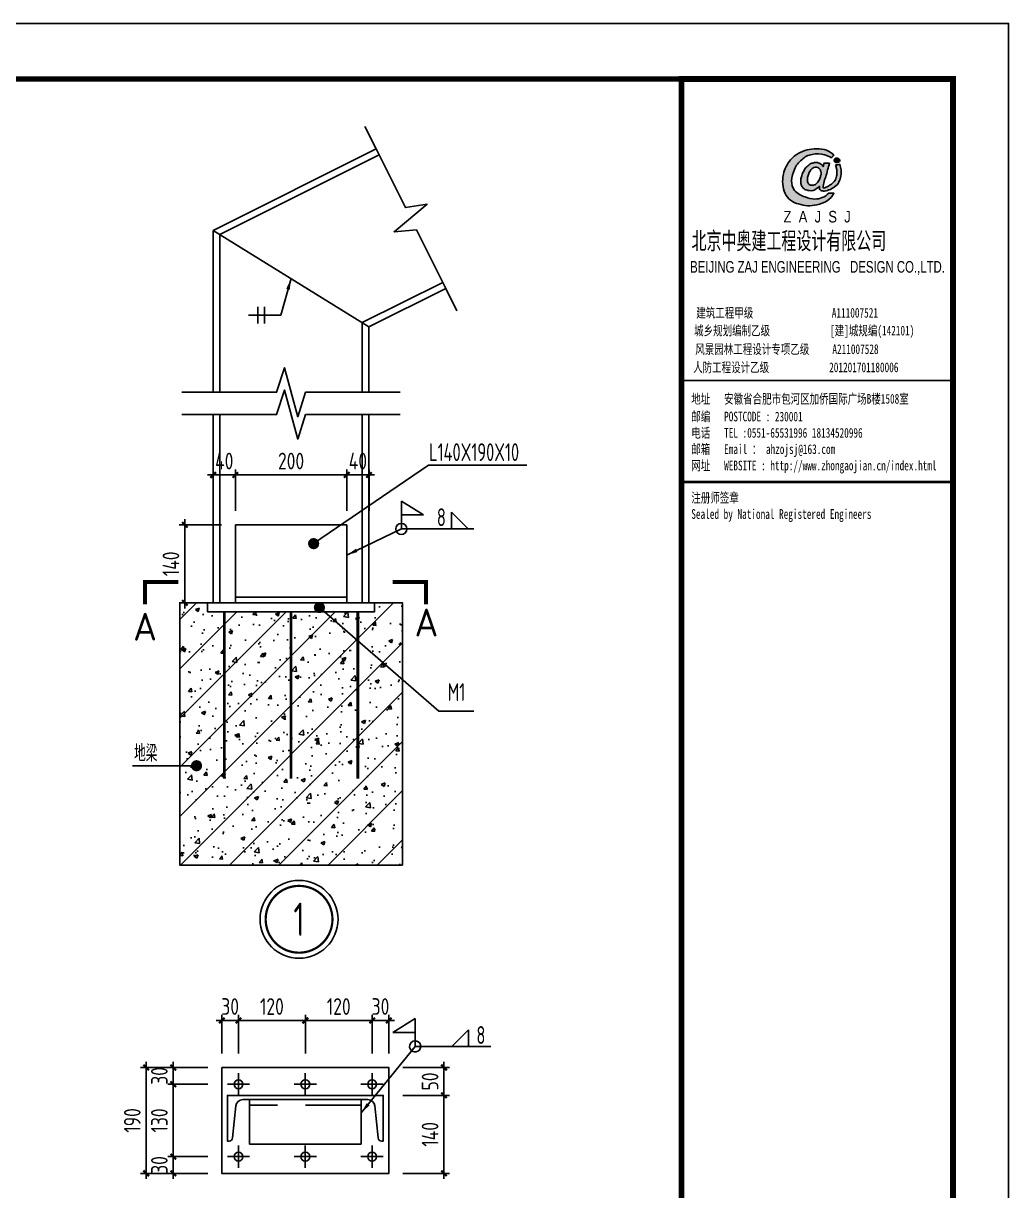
# Model space of a CAD drawing. Extents: x 180850 to 1399066, y 48356 to 327880.
# Drawn here: x 573530 to 582378, y 124006 to 134487 of the extents above; entities that cross this region are included whole.
import ezdxf
from ezdxf.enums import TextEntityAlignment as Align

# ---------------------------------------------------------------- set-up
doc = ezdxf.new("R2010")
doc.units = 0
doc.header["$LTSCALE"] = 1000
doc.linetypes.add('DASHED', pattern=[0.75, 0.5, -0.25])
for name, color, linetype in [('AXIS', 3, 'Continuous'), ('BOLT', 251, 'Continuous'), ('GL', 150, 'Continuous'), ('NUM', 7, 'Continuous'), ('Prof', 2, 'Continuous'), ('PUB_DIM', 3, 'Continuous'), ('PUB_TEXT', 7, 'Continuous'), ('PUB_TITLE', 4, 'Continuous'), ('PZ', 202, 'Continuous'), ('STPM_RBEAM_NUM', 7, 'Continuous'), ('TEXT', 7, 'Continuous'), ('THIN', 7, 'Continuous'), ('WELD', 7, 'Continuous'), ('WL', 10, 'Continuous'), ('图签', 3, 'Continuous'), ('型钢', 6, 'Continuous'), ('引出线', 3, 'Continuous')]:
    doc.layers.add(name, color=color, linetype=linetype)
doc.styles.add('-黑体', font='tssdeng.shx', dxfattribs={"bigfont": 'tssdchn.shx'})
doc.styles.add('_gyy_title_Arial', font='arial.ttf', dxfattribs={"width": 0.7})
doc.styles.add('_gyy_title_ST', font='', dxfattribs={"width": 0.8})
doc.styles.add('HZ', font='txt.shx', dxfattribs={"width": 0.8, "bigfont": '000hztxt.shx'})
doc.styles.get("Standard").update_dxf_attribs({"font": 'gbenor.shx', "bigfont": 'gbcbig.shx'})
doc.styles.add('TSSD_Dimension', font='Tssdeng.shx', dxfattribs={"width": 0.8, "bigfont": 'hztxt.shx'})
doc.styles.add('TSSD_Label', font='tssdeng.shx', dxfattribs={"width": 0.7, "bigfont": 'hztxt.shx'})
doc.styles.add('TSSD_Num', font='Tssdeng.shx', dxfattribs={"width": 0.7, "bigfont": 'hztxt.shx'})
doc.styles.add('TSSD_Rein', font='Tssdeng.shx', dxfattribs={"width": 0.7, "bigfont": 'hztxt.shx'})
doc.styles.get('_gyy_title_ST').set_extended_font_data('SimSun')
doc.dimstyles.new('TSSD_10_50', dxfattribs={"dimtxt": 150, "dimasz": 50, "dimexe": 50, "dimexo": 125, "dimgap": 50, "dimtad": 1, "dimdec": 0, "dimlfac": 0.2, "dimzin": 0, "dimdsep": 46, "dimtxsty": 'TSSD_Dimension', "dimblk": 'ARCHTICK', "dimcen": 0, "dimdle": 50, "dimclrt": 7, "dimadec": 0, "dimazin": 0, "dimtfac": 1, "dimtdec": 0, "dimtix": 1, "dimtmove": 2, "dimatfit": 3, "dimfxl": 1, "dimtolj": 1, "dimtzin": 0, "dimarcsym": 0})
doc.dimstyles.new('TSSD_LEADER_STYLE_100.0', dxfattribs={"dimtxt": 300, "dimasz": 100, "dimexe": 100, "dimexo": 250, "dimgap": 0.09, "dimtad": 0, "dimtih": 1, "dimtoh": 1, "dimdec": 4, "dimzin": 0, "dimdsep": 46, "dimtxsty": 'Standard', "dimcen": 0.09, "dimdle": 100, "dimclrt": 7, "dimadec": 0, "dimazin": 0, "dimtfac": 1, "dimtdec": 4, "dimtofl": 0, "dimtmove": 0, "dimatfit": 3, "dimfxl": 1, "dimtolj": 1, "dimtzin": 0, "dimarcsym": 0})

# ---------------------------------------------------------------- blocks, each defined once
blk = doc.blocks.new('dd')
at = {"layer": '图签'}
h = blk.add_hatch(color=5, dxfattribs=at)
h.set_gradient(color1=(0, 0, 255), color2=(36, 36, 255), one_color=1, tint=0.57)
h.paths.add_polyline_path([(452, 1270, -0.093206), (531, 1562, -0.136321), (716, 1807, -0.161039), (988, 1948, -0.108591), (1307, 1935, -0.049497), (1479, 1861, 0.062627), (1539, 1932, 0.094388), (1351, 2056, 0.136326), (854, 2062, 0.161722), (430, 1810, 0.133661), (243, 1435, 0.158414), (286, 937, 0.22517), (632, 669, 0.138663), (1107, 646, 0.074676), (1375, 753, 0.125344), (1543, 944, 0.006312), (1413, 948, -0.090385), (1244, 833, -0.096745), (1053, 797, -0.073845), (803, 850, -0.140868), (530, 1020, -0.160753)])
h = blk.add_hatch(color=1, dxfattribs=at)
h.set_gradient(color1=(255, 0, 0), color2=(255, 0, 0), tint=0.57)
h.paths.add_polyline_path([(1557, 1818, 0.386553), (1564, 1757, 0.170676), (1604, 1736, 0.082224), (1657, 1743, 0.087509), (1686, 1766, 0.264235), (1694, 1804, 0.244333), (1636, 1850, 0.30271)])
h = blk.add_hatch(color=5, dxfattribs=at)
h.set_gradient(color1=(0, 0, 255), color2=(36, 36, 255), one_color=1, tint=0.57)
h.paths.add_polyline_path([(1306, 1289, 0.011169), (1334, 1370, 0.005807), (1431, 1724, 0.01105), (1292, 1724, 0.016796), (1267, 1634, 0.125943), (1203, 1704, 0.083806), (1120, 1739, 0.082879), (1047, 1739, -0.008503), (952, 1710, 0.060057), (844, 1628, 0.086078), (774, 1532, 0.099424), (705, 1347, 0.12153), (690, 1225, 0.102644), (719, 1122, 0.056648), (797, 1042, 0.092914), (913, 1013, 0.194578), (1098, 1064, -0.002562), (1175, 1122, 0.064354), (1167, 1068, 0.172385), (1207, 1017, 0.105458), (1300, 1002, 0.086567), (1454, 1046, 0.047674), (1592, 1136, 0.166359), (1692, 1274, 0.096748), (1728, 1431, 0.03151), (1728, 1548, 0.041815), (1700, 1691, 0.007654), (1588, 1673, -0.009919), (1610, 1585, -0.068269), (1624, 1482, -0.105336), (1605, 1352, -0.14652), (1528, 1223, -0.070486), (1434, 1151, -0.077937), (1341, 1103, -0.127098), (1272, 1084, -0.114215), (1267, 1129, -0.007609)])
h.paths.add_polyline_path([(865, 1245, -0.099994), (863, 1328, -0.050974), (888, 1427, -0.120527), (938, 1529, -0.043888), (1002, 1595, -0.08446), (1063, 1619, -0.147309), (1127, 1607, -0.037474), (1177, 1572, -0.06931), (1209, 1507, -0.067662), (1213, 1431, -0.02676), (1211, 1413, 0.017209), (1183, 1329, -0.048815), (1120, 1223, -0.139096), (1046, 1163, -0.097991), (944, 1153, -0.085394), (909, 1169, -0.149141)], flags=16)
blk.add_lwpolyline([(1539, 1932, 0.094388), (1351, 2056, 0.136326), (854, 2062, 0.161722), (430, 1810, 0.133661), (243, 1435, 0.158414), (286, 937, 0.22517), (632, 669, 0.138663), (1107, 646, 0.074676), (1375, 753, 0.125344), (1543, 944, 0.006312), (1413, 948, -0.090385), (1244, 833, -0.096745), (1053, 797, -0.073845), (803, 850, -0.140868), (530, 1020, -0.160753), (452, 1270, -0.093206), (531, 1562, -0.136321), (716, 1807, -0.161039), (988, 1948, -0.108591), (1307, 1935, -0.049497), (1479, 1861, 0.062627)], format="xyb", close=True, dxfattribs=at)
for points in [[(1694, 1804, 0.243958), (1636, 1850, 0.303117), (1557, 1818, 0.386553), (1564, 1757, 0.170676), (1604, 1736, 0.082224), (1657, 1743, 0.087509), (1686, 1766, 0.264235), (1694, 1804, -7.823139)], [(1431, 1724, 0.011041), (1292, 1724, 0.016796), (1267, 1634, 0.125943), (1203, 1704, 0.083806), (1120, 1739, 0.082879), (1047, 1739, -0.008503), (952, 1710, 0.060057), (844, 1628, 0.086078), (774, 1532, 0.099424), (705, 1347, 0.12153), (690, 1225, 0.102644), (719, 1122, 0.056648), (797, 1042, 0.092914), (913, 1013, 0.194578), (1098, 1064, -0.002562), (1175, 1122, 0.064354), (1167, 1068, 0.172385), (1207, 1017, 0.105458), (1300, 1002, 0.086567), (1454, 1046, 0.047674), (1592, 1136, 0.166359), (1692, 1274, 0.096748), (1728, 1431, 0.03151), (1728, 1548, 0.041815), (1700, 1691, 0.007654), (1588, 1673, -0.009919), (1610, 1585, -0.068269), (1624, 1482, -0.105336), (1605, 1352, -0.14652), (1528, 1223, -0.070486), (1434, 1151, -0.077937), (1341, 1103, -0.127098), (1272, 1084, -0.114215), (1267, 1129, -0.007609), (1306, 1289, 0.011169), (1334, 1370, 0.005782), (1430, 1722, 0.069025)], [(1213, 1431, 0.067662), (1209, 1507, 0.06931), (1177, 1572, 0.037474), (1127, 1607, 0.147309), (1063, 1619, 0.08446), (1002, 1595, 0.043888), (938, 1529, 0.120527), (888, 1427, 0.050974), (863, 1328, 0.099994), (865, 1245, 0.149141), (909, 1169, 0.085394), (944, 1153, 0.097991), (1046, 1163, 0.139096), (1120, 1223, 0.048815), (1183, 1329, -0.017209), (1211, 1413, 0.02676), (1213, 1431, 0.441273)]]:
    blk.add_lwpolyline(points, format="xyb", dxfattribs=at)
at = {"insert": (246, 492), "char_height": 300, "width": 8000, "attachment_point": 1, "style": 'HZ'}
blk.add_mtext('{\\fArial|b0|i0|c0|p32;Z  A  J  S  J}', dxfattribs=at)
blk = doc.blocks.new('_WELD001')
at = {"linetype": 'ByBlock'}
h = blk.add_hatch(color=0, dxfattribs=at)
h.paths.add_polyline_path([(0.8, 0.5), (0, 1), (0, 0.5)], flags=16)
edge = h.paths.add_edge_path()
edge.add_line((0.8, 0.5), (0, 1))
edge.add_line((0, 0.5), (0.8, 0.5))
edge.add_line((0, 0), (0, 1))
at = {"color": 0, "linetype": 'ByBlock'}
for p, q in [((0, 0), (0, 1)), ((0.8, 0.5), (0, 1)), ((0, 0.5), (0.8, 0.5))]:
    blk.add_line(p, q, dxfattribs=at)
blk = doc.blocks.new('_WELD004')
at = {"color": 0, "linetype": 'ByBlock'}
for p, q in [((0, 1), (1, 0)), ((0, 0), (0, 1))]:
    blk.add_line(p, q, dxfattribs=at)
blk = doc.blocks.new('_ArchTick')
at = {"color": 0, "linetype": 'ByBlock', "const_width": 0.4}
blk.add_lwpolyline([(-0.5, -0.5), (0.5, 0.5)], dxfattribs=at)
blk = doc.blocks.new('*D1225')
at = {"layer": 'AXIS', "color": 0, "lineweight": -2, "transparency": 16777216}
for p, q in [((574876, 124311), (574876, 124361)), ((575187, 124311), (574826, 124311)), ((574876, 124311), (574876, 124161)), ((575187, 124161), (574826, 124161)), ((574876, 124161), (574876, 124111))]:
    blk.add_line(p, q, dxfattribs=at)
at = {"layer": 'Defpoints', "color": 0, "transparency": 16777216}
for p in [(575312, 124311), (574876, 124161), (575312, 124161)]:
    blk.add_point(p, dxfattribs=at)
at = {"layer": 'AXIS', "color": 0, "lineweight": -2, "transparency": 16777216, "xscale": 50, "yscale": 50, "zscale": 50}
for p, rotation in [((574876, 124311), 270), ((574876, 124161), 90)]:
    blk.add_blockref('_ArchTick', p, dxfattribs=dict(at, rotation=rotation))
at = {"layer": 'AXIS', "color": 7, "transparency": 16777216, "insert": (574751, 124236), "char_height": 150, "attachment_point": 5, "rotation": 90, "style": 'TSSD_Dimension'}
blk.add_mtext('\\A1;30', dxfattribs=at)
blk = doc.blocks.new('*D1226')
at = {"layer": 'AXIS', "color": 0, "lineweight": -2, "transparency": 16777216}
for p, q in [((574633, 125161), (574633, 124111)), ((575187, 125111), (574583, 125111)), ((575187, 124161), (574583, 124161))]:
    blk.add_line(p, q, dxfattribs=at)
at = {"layer": 'Defpoints', "color": 0, "transparency": 16777216}
for p in [(575312, 125111), (574633, 124161), (575312, 124161)]:
    blk.add_point(p, dxfattribs=at)
at = {"layer": 'AXIS', "color": 0, "lineweight": -2, "transparency": 16777216, "xscale": 50, "yscale": 50, "zscale": 50}
for p, rotation in [((574633, 125111), 90), ((574633, 124161), 270)]:
    blk.add_blockref('_ArchTick', p, dxfattribs=dict(at, rotation=rotation))
at = {"layer": 'AXIS', "color": 7, "transparency": 16777216, "insert": (574508, 124636), "char_height": 150, "attachment_point": 5, "rotation": 90, "style": 'TSSD_Dimension'}
blk.add_mtext('\\A1;190', dxfattribs=at)
blk = doc.blocks.new('*D1227')
at = {"layer": 'AXIS', "color": 0, "lineweight": -2, "transparency": 16777216}
for p, q in [((574876, 125111), (574876, 125161)), ((575187, 125111), (574826, 125111)), ((574876, 125111), (574876, 124961)), ((575187, 124961), (574826, 124961)), ((574876, 124961), (574876, 124911))]:
    blk.add_line(p, q, dxfattribs=at)
at = {"layer": 'Defpoints', "color": 0, "transparency": 16777216}
for p in [(575312, 125111), (574876, 124961), (575312, 124961)]:
    blk.add_point(p, dxfattribs=at)
at = {"layer": 'AXIS', "color": 0, "lineweight": -2, "transparency": 16777216, "xscale": 50, "yscale": 50, "zscale": 50}
for p, rotation in [((574876, 125111), 270), ((574876, 124961), 90)]:
    blk.add_blockref('_ArchTick', p, dxfattribs=dict(at, rotation=rotation))
at = {"layer": 'AXIS', "color": 7, "transparency": 16777216, "insert": (574751, 125036), "char_height": 150, "attachment_point": 5, "rotation": 90, "style": 'TSSD_Dimension'}
blk.add_mtext('\\A1;30', dxfattribs=at)
blk = doc.blocks.new('*D1228')
at = {"layer": 'AXIS', "color": 0, "lineweight": -2, "transparency": 16777216}
for p, q in [((575187, 124961), (574826, 124961)), ((574876, 125011), (574876, 124261)), ((575187, 124311), (574826, 124311))]:
    blk.add_line(p, q, dxfattribs=at)
at = {"layer": 'Defpoints', "color": 0, "transparency": 16777216}
for p in [(575312, 124961), (574876, 124311), (575312, 124311)]:
    blk.add_point(p, dxfattribs=at)
at = {"layer": 'AXIS', "color": 0, "lineweight": -2, "transparency": 16777216, "xscale": 50, "yscale": 50, "zscale": 50}
for p, rotation in [((574876, 124961), 90), ((574876, 124311), 270)]:
    blk.add_blockref('_ArchTick', p, dxfattribs=dict(at, rotation=rotation))
at = {"layer": 'AXIS', "color": 7, "transparency": 16777216, "insert": (574751, 124636), "char_height": 150, "attachment_point": 5, "rotation": 90, "style": 'TSSD_Dimension'}
blk.add_mtext('\\A1;130', dxfattribs=at)
blk = doc.blocks.new('*D1229')
at = {"layer": 'AXIS', "color": 0, "lineweight": -2, "transparency": 16777216}
for p, q in [((577307, 125111), (577307, 125161)), ((576937, 125111), (577357, 125111)), ((577307, 125111), (577307, 124861)), ((576937, 124861), (577357, 124861)), ((577307, 124861), (577307, 124811))]:
    blk.add_line(p, q, dxfattribs=at)
at = {"layer": 'Defpoints', "color": 0, "transparency": 16777216}
for p in [(576812, 125111), (576812, 124861), (577307, 124861)]:
    blk.add_point(p, dxfattribs=at)
at = {"layer": 'AXIS', "color": 0, "lineweight": -2, "transparency": 16777216, "xscale": 50, "yscale": 50, "zscale": 50}
for p, rotation in [((577307, 125111), 270), ((577307, 124861), 90)]:
    blk.add_blockref('_ArchTick', p, dxfattribs=dict(at, rotation=rotation))
at = {"layer": 'AXIS', "color": 7, "transparency": 16777216, "insert": (577182, 124986), "char_height": 150, "attachment_point": 5, "rotation": 90, "style": 'TSSD_Dimension'}
blk.add_mtext('\\A1;50', dxfattribs=at)
blk = doc.blocks.new('*D1230')
at = {"layer": 'AXIS', "color": 0, "lineweight": -2, "transparency": 16777216}
for p, q in [((576937, 124861), (577357, 124861)), ((577307, 124911), (577307, 124111)), ((576937, 124161), (577357, 124161))]:
    blk.add_line(p, q, dxfattribs=at)
at = {"layer": 'Defpoints', "color": 0, "transparency": 16777216}
for p in [(576812, 124861), (576812, 124161), (577307, 124161)]:
    blk.add_point(p, dxfattribs=at)
at = {"layer": 'AXIS', "color": 0, "lineweight": -2, "transparency": 16777216, "xscale": 50, "yscale": 50, "zscale": 50}
for p, rotation in [((577307, 124861), 90), ((577307, 124161), 270)]:
    blk.add_blockref('_ArchTick', p, dxfattribs=dict(at, rotation=rotation))
at = {"layer": 'AXIS', "color": 7, "transparency": 16777216, "insert": (577182, 124511), "char_height": 150, "attachment_point": 5, "rotation": 90, "style": 'TSSD_Dimension'}
blk.add_mtext('\\A1;140', dxfattribs=at)
blk = doc.blocks.new('*D1231')
at = {"layer": 'AXIS', "color": 0, "lineweight": -2, "transparency": 16777216}
for p, q in [((575312, 125236), (575312, 125584)), ((575462, 125236), (575462, 125584)), ((575312, 125534), (575262, 125534)), ((575312, 125534), (575462, 125534)), ((575462, 125534), (575512, 125534))]:
    blk.add_line(p, q, dxfattribs=at)
at = {"layer": 'Defpoints', "color": 0, "transparency": 16777216}
for p in [(575462, 125534), (575312, 125111), (575462, 125111)]:
    blk.add_point(p, dxfattribs=at)
at = {"layer": 'AXIS', "color": 0, "lineweight": -2, "transparency": 16777216, "xscale": 50, "yscale": 50, "zscale": 50}
blk.add_blockref('_ArchTick', (575312, 125534), dxfattribs=at)
at = {"layer": 'AXIS', "color": 0, "lineweight": -2, "transparency": 16777216, "xscale": 50, "yscale": 50, "zscale": 50, "rotation": 180}
blk.add_blockref('_ArchTick', (575462, 125534), dxfattribs=at)
at = {"layer": 'AXIS', "color": 7, "transparency": 16777216, "insert": (575387, 125659), "char_height": 150, "attachment_point": 5, "style": 'TSSD_Dimension'}
blk.add_mtext('\\A1;30', dxfattribs=at)
blk = doc.blocks.new('*D1232')
at = {"layer": 'AXIS', "color": 0, "lineweight": -2, "transparency": 16777216}
for p, q in [((576662, 125236), (576662, 125584)), ((576812, 125236), (576812, 125584)), ((576662, 125534), (576612, 125534)), ((576662, 125534), (576812, 125534)), ((576812, 125534), (576862, 125534))]:
    blk.add_line(p, q, dxfattribs=at)
at = {"layer": 'Defpoints', "color": 0, "transparency": 16777216}
for p in [(576812, 125534), (576662, 125111), (576812, 125111)]:
    blk.add_point(p, dxfattribs=at)
at = {"layer": 'AXIS', "color": 0, "lineweight": -2, "transparency": 16777216, "xscale": 50, "yscale": 50, "zscale": 50}
blk.add_blockref('_ArchTick', (576662, 125534), dxfattribs=at)
at = {"layer": 'AXIS', "color": 0, "lineweight": -2, "transparency": 16777216, "xscale": 50, "yscale": 50, "zscale": 50, "rotation": 180}
blk.add_blockref('_ArchTick', (576812, 125534), dxfattribs=at)
at = {"layer": 'AXIS', "color": 7, "transparency": 16777216, "insert": (576737, 125659), "char_height": 150, "attachment_point": 5, "style": 'TSSD_Dimension'}
blk.add_mtext('\\A1;30', dxfattribs=at)
blk = doc.blocks.new('*D1233')
at = {"layer": 'AXIS', "color": 0, "lineweight": -2, "transparency": 16777216}
for p, q in [((575462, 125236), (575462, 125584)), ((576062, 125236), (576062, 125584)), ((575412, 125534), (576112, 125534))]:
    blk.add_line(p, q, dxfattribs=at)
at = {"layer": 'Defpoints', "color": 0, "transparency": 16777216}
for p in [(576062, 125534), (575462, 125111), (576062, 125111)]:
    blk.add_point(p, dxfattribs=at)
at = {"layer": 'AXIS', "color": 0, "lineweight": -2, "transparency": 16777216, "xscale": 50, "yscale": 50, "zscale": 50, "rotation": 180}
blk.add_blockref('_ArchTick', (575462, 125534), dxfattribs=at)
at = {"layer": 'AXIS', "color": 0, "lineweight": -2, "transparency": 16777216, "xscale": 50, "yscale": 50, "zscale": 50}
blk.add_blockref('_ArchTick', (576062, 125534), dxfattribs=at)
at = {"layer": 'AXIS', "color": 7, "transparency": 16777216, "insert": (575762, 125659), "char_height": 150, "attachment_point": 5, "style": 'TSSD_Dimension'}
blk.add_mtext('\\A1;120', dxfattribs=at)
blk = doc.blocks.new('*D1234')
at = {"layer": 'AXIS', "color": 0, "lineweight": -2, "transparency": 16777216}
for p, q in [((576062, 125236), (576062, 125584)), ((576662, 125236), (576662, 125584)), ((576012, 125534), (576712, 125534))]:
    blk.add_line(p, q, dxfattribs=at)
at = {"layer": 'Defpoints', "color": 0, "transparency": 16777216}
for p in [(576662, 125534), (576062, 125111), (576662, 125111)]:
    blk.add_point(p, dxfattribs=at)
at = {"layer": 'AXIS', "color": 0, "lineweight": -2, "transparency": 16777216, "xscale": 50, "yscale": 50, "zscale": 50, "rotation": 180}
blk.add_blockref('_ArchTick', (576062, 125534), dxfattribs=at)
at = {"layer": 'AXIS', "color": 0, "lineweight": -2, "transparency": 16777216, "xscale": 50, "yscale": 50, "zscale": 50}
blk.add_blockref('_ArchTick', (576662, 125534), dxfattribs=at)
at = {"layer": 'AXIS', "color": 7, "transparency": 16777216, "insert": (576362, 125659), "char_height": 150, "attachment_point": 5, "style": 'TSSD_Dimension'}
blk.add_mtext('\\A1;120', dxfattribs=at)
blk = doc.blocks.new('_WELD003')
at = {"color": 0, "linetype": 'ByBlock'}
blk.add_circle((0, 0), 0.5, dxfattribs=at)
blk = doc.blocks.new('*D1244')
at = {"layer": 'AXIS', "color": 0, "lineweight": -2, "transparency": 16777216}
for p, q in [((575309, 129984), (574930, 129984)), ((574980, 129234), (574980, 130034)), ((575309, 129284), (574930, 129284))]:
    blk.add_line(p, q, dxfattribs=at)
at = {"layer": 'Defpoints', "color": 0, "transparency": 16777216}
for p in [(574980, 129984), (575434, 129984), (575434, 129284)]:
    blk.add_point(p, dxfattribs=at)
at = {"layer": 'AXIS', "color": 0, "lineweight": -2, "transparency": 16777216, "xscale": 50, "yscale": 50, "zscale": 50}
for p, rotation in [((574980, 129984), 90), ((574980, 129284), 270)]:
    blk.add_blockref('_ArchTick', p, dxfattribs=dict(at, rotation=rotation))
at = {"layer": 'AXIS', "color": 7, "transparency": 16777216, "insert": (574855, 129634), "char_height": 150, "attachment_point": 5, "rotation": 90, "style": 'TSSD_Dimension'}
blk.add_mtext('\\A1;140', dxfattribs=at)
blk = doc.blocks.new('*D1245')
at = {"layer": 'AXIS', "color": 0, "lineweight": -2, "transparency": 16777216}
for p, q in [((575234, 130432), (575184, 130432)), ((575234, 130109), (575234, 130482)), ((575234, 130432), (575434, 130432)), ((575434, 130109), (575434, 130482)), ((575434, 130432), (575484, 130432))]:
    blk.add_line(p, q, dxfattribs=at)
at = {"layer": 'Defpoints', "color": 0, "transparency": 16777216}
for p in [(575434, 130432), (575234, 129984), (575434, 129984)]:
    blk.add_point(p, dxfattribs=at)
at = {"layer": 'AXIS', "color": 0, "lineweight": -2, "transparency": 16777216, "xscale": 50, "yscale": 50, "zscale": 50}
blk.add_blockref('_ArchTick', (575234, 130432), dxfattribs=at)
at = {"layer": 'AXIS', "color": 0, "lineweight": -2, "transparency": 16777216, "xscale": 50, "yscale": 50, "zscale": 50, "rotation": 180}
blk.add_blockref('_ArchTick', (575434, 130432), dxfattribs=at)
at = {"layer": 'AXIS', "color": 7, "transparency": 16777216, "insert": (575334, 130557), "char_height": 150, "attachment_point": 5, "style": 'TSSD_Dimension'}
blk.add_mtext('\\A1;40', dxfattribs=at)
blk = doc.blocks.new('*D1246')
at = {"layer": 'AXIS', "color": 0, "lineweight": -2, "transparency": 16777216}
for p, q in [((575384, 130432), (576484, 130432)), ((575434, 130109), (575434, 130482)), ((576434, 130109), (576434, 130482))]:
    blk.add_line(p, q, dxfattribs=at)
at = {"layer": 'Defpoints', "color": 0, "transparency": 16777216}
for p in [(576434, 130432), (575434, 129984), (576434, 129984)]:
    blk.add_point(p, dxfattribs=at)
at = {"layer": 'AXIS', "color": 0, "lineweight": -2, "transparency": 16777216, "xscale": 50, "yscale": 50, "zscale": 50, "rotation": 180}
blk.add_blockref('_ArchTick', (575434, 130432), dxfattribs=at)
at = {"layer": 'AXIS', "color": 0, "lineweight": -2, "transparency": 16777216, "xscale": 50, "yscale": 50, "zscale": 50}
blk.add_blockref('_ArchTick', (576434, 130432), dxfattribs=at)
at = {"layer": 'AXIS', "color": 7, "transparency": 16777216, "insert": (575934, 130557), "char_height": 150, "attachment_point": 5, "style": 'TSSD_Dimension'}
blk.add_mtext('\\A1;200', dxfattribs=at)
blk = doc.blocks.new('*D1247')
at = {"layer": 'AXIS', "color": 0, "lineweight": -2, "transparency": 16777216}
for p, q in [((576434, 130432), (576384, 130432)), ((576434, 130109), (576434, 130482)), ((576434, 130432), (576634, 130432)), ((576634, 130109), (576634, 130482)), ((576634, 130432), (576684, 130432))]:
    blk.add_line(p, q, dxfattribs=at)
at = {"layer": 'Defpoints', "color": 0, "transparency": 16777216}
for p in [(576634, 130432), (576434, 129984), (576634, 129984)]:
    blk.add_point(p, dxfattribs=at)
at = {"layer": 'AXIS', "color": 0, "lineweight": -2, "transparency": 16777216, "xscale": 50, "yscale": 50, "zscale": 50}
blk.add_blockref('_ArchTick', (576434, 130432), dxfattribs=at)
at = {"layer": 'AXIS', "color": 0, "lineweight": -2, "transparency": 16777216, "xscale": 50, "yscale": 50, "zscale": 50, "rotation": 180}
blk.add_blockref('_ArchTick', (576634, 130432), dxfattribs=at)
at = {"layer": 'AXIS', "color": 7, "transparency": 16777216, "insert": (576534, 130557), "char_height": 150, "attachment_point": 5, "style": 'TSSD_Dimension'}
blk.add_mtext('\\A1;40', dxfattribs=at)
blk = doc.blocks.new('_WELD006')
at = {"color": 0, "linetype": 'ByBlock'}
for p, q in [((0, 0), (0, 0.5)), ((0.4, 0), (0.4, 0.5))]:
    blk.add_line(p, q, dxfattribs=at)
blk = doc.blocks.new('ts_idx2')
at = {"color": 0, "linetype": 'ByBlock', "lineweight": -2, "const_width": 0.0333}
blk.add_lwpolyline([(-0.5, 0, 1), (0.5, 0, 1)], format="xyb", close=True, dxfattribs=at)
at = {"color": 0, "linetype": 'ByBlock', "lineweight": -2}
blk.add_circle((0, 0), 0.583, dxfattribs=at)
at = {"color": 0, "linetype": 'ByBlock', "lineweight": -2, "style": 'TSSD_Num', "width": 0.7}
blk.add_attdef('A', text='', height=0.5, dxfattribs=at).set_placement((0, 0), align=Align.MIDDLE_CENTER)

msp = doc.modelspace()

# ---------------------------------------------------------------- hatches: boundary and pattern name
at = {"layer": 'NUM'}
h = msp.add_hatch(dxfattribs=at)
h.set_pattern_fill('AN33C', color=256, scale=500, style=0)
h.set_pattern_definition([(50, (-254152.68, 1012129), (358.63009, -31.37607), [37.5, -412.5]), (355, (-254152.7, 1012129), (-69.37567, 376.09607), [30, -330]), (100.4514, (-254122.8, 1012126.38), (289.25469, 344.71977), [31.8701, -350.57106]), (46.1842, (-254152.7, 1012229), (533.62052, -82.7595), [56.25, -618.75]), (96.6356, (-254108.2, 1012222.1), (467.33135, 487.05894), [47.80514, -525.8565]), (351.1842, (-254152.7, 1012229), (467.33097, 487.0593), [45, -495]), (21, (-254102.68, 1012204), (298.453526, -201.309445), [37.5, -412.5]), (326, (-254102.7, 1012204), (121.65767, 362.57502), [30, -330]), (71.4514, (-254077.8, 1012187.22), (420.11131, 161.26525), [31.8701, -350.57106]), (37.5, (-254152.68, 1012129), (6.079928, 166.446927), [0, -326, 0, -335, 0, -331.25]), (7.5, (-254152.68, 1012129), (131.53477, 197.205856), [0, -191, 0, -318.5, 0, -126.25]), (327.5, (-254264.18, 1012129), (266.911218, -11.277436), [0, -125, 0, -390, 0, -517.5]), (317.5, (-254314.18, 1012129), (291.593085, 50.05249), [0, -162.5, 0, -259, 0, -367.5])])
h.paths.add_polyline_path([(576933.7, 129283.99), (576683.7, 129283.99), (576683.7, 129203.99), (575183.7, 129203.99), (575183.7, 129283.99), (574933.7, 129283.99), (574933.7, 126929.69), (576933.7, 126929.69)])
h = msp.add_hatch(dxfattribs=at)
h.set_pattern_fill('ANSI31', color=256, scale=2500, style=0)
h.set_pattern_definition([(45, (-254152.68, 1012129), (-220.97087, 220.97087), [])])
h.paths.add_polyline_path([(576933.7, 129283.99), (576683.7, 129283.99), (576683.7, 129203.99), (575183.7, 129203.99), (575183.7, 129283.99), (574933.7, 129283.99), (574933.7, 126929.69), (576933.7, 126929.69)])

# ---------------------------------------------------------------- linework, layer by layer
at = {"layer": 'BOLT'}
for p, q in [((575461.87, 124861), (575461.87, 125061)), ((576061.87, 124861), (576061.87, 125061)), ((576661.87, 124861), (576661.87, 125061)), ((575561.87, 124961), (575361.87, 124961)), ((576161.87, 124961), (575961.87, 124961)), ((576761.87, 124961), (576561.87, 124961)), ((575461.87, 124211), (575461.87, 124411)), ((576061.87, 124211), (576061.87, 124411)), ((576661.87, 124211), (576661.87, 124411)), ((575561.87, 124311), (575361.87, 124311)), ((576161.87, 124311), (575961.87, 124311)), ((576761.87, 124311), (576561.87, 124311))]:
    msp.add_line(p, q, dxfattribs=at)
for centre in [(575461.87, 124961), (576061.87, 124961), (576661.87, 124961), (575461.87, 124311), (576061.87, 124311), (576661.87, 124311)]:
    msp.add_circle(centre, 40, dxfattribs=at)
at = {"layer": 'GL'}
for p, q in [((575233.7, 132628.29), (576696.81, 133359.84)), ((575293.7, 132591.21), (576723.64, 133306.18)), ((576633.7, 131763.04), (575233.7, 132628.29)), ((575233.7, 132628.29), (575233.7, 131174.73)), ((575293.7, 132591.21), (575293.7, 131174.73)), ((576573.7, 131800.12), (577296.07, 132161.31)), ((576633.7, 131763.04), (577322.91, 132107.64)), ((576573.7, 131800.12), (576573.7, 131174.73)), ((576633.7, 131763.04), (576633.7, 131174.73)), ((575233.7, 130974.73), (575233.7, 129283.99)), ((575293.7, 130974.73), (575293.7, 129283.99)), ((576573.7, 130974.73), (576573.7, 129283.99)), ((576633.7, 130974.73), (576633.7, 129283.99)), ((575233.7, 129283.99), (576633.7, 129283.99))]:
    msp.add_line(p, q, dxfattribs=at)
for points in [[(576596.19, 133561.09), (576696.81, 133359.84), (576960.22, 132833.03), (577154.76, 132863.21), (576859.45, 132616.35), (577059.5, 132634.46), (577322.91, 132107.64), (577423.53, 131906.4)], [(574953.7, 131174.73), (575803.7, 131174.73), (575873.7, 131394.73), (575993.7, 130954.73), (576063.7, 131174.73), (576913.7, 131174.73)], [(574953.7, 130974.73), (575803.7, 130974.73), (575873.7, 131194.73), (575993.7, 130754.73), (576063.7, 130974.73), (576913.7, 130974.73)]]:
    msp.add_lwpolyline(points, dxfattribs=at)
msp.add_lwpolyline([(576061.87, 124861), (575361.87, 124861), (575361.87, 124451), (575377.47, 124451, 0.38531359), (575408.56, 124479.14), (575437.37, 124767.22, -0.38531359), (575499.56, 124823.5), (576624.19, 124823.5, -0.38531359), (576686.38, 124767.22), (576715.18, 124479.14, 0.38531359), (576746.28, 124451), (576761.87, 124451), (576761.87, 124861)], format="xyb", close=True, dxfattribs=at)
at = {"layer": 'NUM'}
msp.add_lwpolyline([(574933.7, 129283.99), (576933.7, 129283.99), (576933.7, 126929.69), (574933.7, 126929.69)], close=True, dxfattribs=at)
at = {"layer": 'Prof', "color": 21}
msp.add_lwpolyline([(576683.7, 129283.99), (576683.7, 129203.99), (575183.7, 129203.99), (575183.7, 129283.99)], close=True, dxfattribs=at)
at = {"layer": 'PUB_DIM', "const_width": 35}
for points in [[(574922.99, 129469.96), (574622.99, 129469.96), (574622.99, 129269.96)], [(576845.47, 129469.96), (577145.47, 129469.96), (577145.47, 129269.96)]]:
    msp.add_lwpolyline(points, dxfattribs=at)
at = {"layer": 'PUB_TITLE'}
msp.add_line((579439.45, 131281.68), (581877.75, 131281.68), dxfattribs=at)
msp.add_lwpolyline([(552677.75, 113487.35), (582377.75, 113487.35), (582377.75, 134487.35), (552677.75, 134487.35)], close=True, dxfattribs=at)
for points, const_width in [([(553927.75, 113987.35), (581877.75, 113987.35), (581877.75, 133987.35), (553927.75, 133987.35)], 50), ([(579439.45, 133987.35), (581877.75, 133987.35), (581877.75, 113987.35), (579439.45, 113987.35)], 52.25)]:
    msp.add_lwpolyline(points, close=True, dxfattribs=dict(at, const_width=const_width))
at = {"layer": 'PUB_TITLE', "const_width": 24.38}
msp.add_lwpolyline([(579439.45, 130368.91), (581877.75, 130368.91)], dxfattribs=at)
at = {"layer": 'PZ', "color": 21}
msp.add_lwpolyline([(575311.87, 125111), (576811.87, 125111), (576811.87, 124161), (575311.87, 124161)], close=True, dxfattribs=at)
at = {"layer": 'WELD'}
for p, q in [((575840.68, 131867.44), (575551.12, 131867.44)), ((576924.59, 129947.59), (577574.59, 129947.59)), ((577048.35, 125301.01), (577726.94, 125301.01))]:
    msp.add_line(p, q, dxfattribs=at)
for start, end in [(0, 225), (225, 90)]:
    msp.add_arc((577048.35, 125301.01), 50, start, end, dxfattribs=at)
at = {"layer": 'WL', "const_width": 25}
for points in [[(575333.7, 129203.99), (575333.7, 127703.94)], [(575933.7, 129203.99), (575933.7, 127703.94)], [(576533.7, 129203.99), (576533.7, 127703.94)]]:
    msp.add_lwpolyline(points, dxfattribs=at)
at = {"layer": '型钢'}
for p, q in [((576433.7, 129333.99), (575433.7, 129333.99)), ((576563.22, 124823.5), (575560.52, 124823.5)), ((575560.52, 124422.86), (575560.52, 124823.5)), ((576563.22, 124422.86), (576563.22, 124823.5)), ((576563.22, 124422.86), (575560.52, 124422.86))]:
    msp.add_line(p, q, dxfattribs=at)
at = {"layer": '型钢', "linetype": 'DASHED'}
msp.add_line((576563.22, 124773.5), (575560.52, 124773.5), dxfattribs=at)
at = {"layer": '型钢'}
msp.add_lwpolyline([(575433.7, 129983.99), (576433.7, 129983.99), (576433.7, 129283.99), (575433.7, 129283.99)], close=True, dxfattribs=at)
at = {"layer": '引出线'}
for p, q in [((576136.45, 129815.46), (577168.5, 130519.91)), ((577168.5, 130519.91), (578050.2, 130519.91)), ((576188.24, 129241.78), (577260.57, 128310.15)), ((577260.57, 128310.15), (577574.63, 128310.15)), ((574510.83, 127821.33), (575085.13, 127821.33))]:
    msp.add_line(p, q, dxfattribs=at)
at = {"layer": '引出线', "const_width": 50}
for points in [[(576111.45, 129815.46, 1), (576161.45, 129815.46, 1)], [(576163.24, 129241.78, 1), (576213.24, 129241.78, 1)], [(575060.13, 127821.33, 1), (575110.13, 127821.33, 1)]]:
    msp.add_lwpolyline(points, format="xyb", close=True, dxfattribs=at)

# ---------------------------------------------------------------- block references
at = {"layer": 'THIN'}
ref = msp.add_blockref('ts_idx2', (576005.71, 126442.25), dxfattribs=dict(at, xscale=600, yscale=600, zscale=600))
ref.add_attrib('1', '1', dxfattribs={"height": 300, "style": 'TSSD_Num', "width": 0.7}).set_placement((576005.71, 126442.25), align=Align.MIDDLE_CENTER)
at = {"layer": 'WELD'}
for name, p, xscale, yscale, zscale in [('_WELD006', (575634.17, 131867.44), 150, 150, 150), ('_WELD001', (576924.59, 129947.59), 250, 250, 250), ('_WELD004', (577374.59, 129947.59), 150, 150, 150), ('_WELD003', (576924.59, 129947.59), 100, 100, 100), ('_WELD001', (577048.35, 125301.01), -250, 250, 250), ('_WELD004', (577526.94, 125301.01), -150, 150, 150)]:
    msp.add_blockref(name, p, dxfattribs=dict(at, xscale=xscale, yscale=yscale, zscale=zscale))
at = {"layer": 'WELD', "xscale": -150, "yscale": 150, "zscale": 150, "rotation": 180}
msp.add_blockref('_WELD006', (575634.17, 131867.44), dxfattribs=at)
at = {"layer": '图签', "xscale": 0.3483284363860669, "yscale": 0.3483284363860669, "zscale": 0.3483284363860669}
msp.add_blockref('dd', (580270.42, 132632.29), dxfattribs=at)

# ---------------------------------------------------------------- texts
at = {"color": 1, "insert": (579530.15, 132617.27), "char_height": 176.9056, "width": 2313.8236, "attachment_point": 1, "style": 'HZ'}
msp.add_mtext('北京中奥建工程设计有限公司', dxfattribs=at)
at = {"layer": 'PUB_TEXT', "style": '-黑体'}
msp.add_text('A', height=250, dxfattribs=at).set_placement((574622.99, 129069.96), align=Align.MIDDLE_CENTER)
at = {"layer": 'PUB_TEXT', "style": '-黑体', "text_generation_flag": 2}
msp.add_text('A', height=250, dxfattribs=at).set_placement((577150.14, 129107.28), align=Align.MIDDLE_CENTER)
at = {"layer": 'PUB_TITLE', "width": 0.7}
for s, height, style, p in [('BEIJING ZAJ ENGINEERING   DESIGN CO.,LTD.', 104.4984, '_gyy_title_Arial', (580661.46, 132248.48)), ('建筑工程甲级                 A111007521             ', 87.082, '_gyy_title_ST', (580657.96, 131844.93)), ('城乡规划编制乙级             [建]城规编(142101)', 87.082, '_gyy_title_ST', (580541.67, 131685.16)), ('风景园林工程设计专项乙级     A211007528           ', 87.082, '_gyy_title_ST', (580614.61, 131518.11)), ('人防工程设计乙级             201201701180006', 87.082, '_gyy_title_ST', (580466.11, 131355.14))]:
    msp.add_text(s, height=height, dxfattribs=dict(at, style=style)).set_placement(p, align=Align.CENTER)
at = {"layer": 'PUB_TITLE', "style": '_gyy_title_ST', "width": 0.7}
for s, p in [('地址   安徽省合肥市包河区加侨国际广场B楼1508室', (579527.59, 131072.23)), ('邮编   POSTCODE : 230001', (579527.59, 130913.17)), ('电话   TEL :0551-65531996 18134520996', (579527.59, 130766.87)), ('邮箱   Email ： ahzojsj@163.com', (579527.59, 130620.57)), ('网址   WEBSITE : http://www.zhongaojian.cn/index.html', (579527.59, 130473.41)), ('注册师签章', (579527.59, 130184.3)), ('Sealed by National Registered Engineers', (579528.07, 130038))]:
    msp.add_text(s, height=87.082, dxfattribs=at).set_placement(p)
at = {"layer": 'STPM_RBEAM_NUM', "style": 'TSSD_Label', "width": 0.7}
for s, p in [('L140X190X10', (577173.05, 130556.91)), ('8', (577243.05, 129972.59)), ('8', (577598.33, 125323.03))]:
    msp.add_text(s, height=160, dxfattribs=at).set_placement(p)
at = {"layer": 'TEXT', "style": 'TSSD_Rein', "width": 0.7}
for s, height, p in [('M1', 160, (577339.99, 128402.69)), ('地梁', 150, (574524.06, 127858.33))]:
    msp.add_text(s, height=height, dxfattribs=at).set_placement(p)

# ---------------------------------------------------------------- dimensions: what is measured, and where the dimension line sits
at = {"layer": 'AXIS'}
for base, p1, p2, picture, middle in [((575433.7, 130432.07), (575233.7, 129983.99), (575433.7, 129983.99), '*D1245', (575333.7, 130557.07)), ((576433.7, 130432.07), (575433.7, 129983.99), (576433.7, 129983.99), '*D1246', (575933.7, 130557.07)), ((576633.7, 130432.07), (576433.7, 129983.99), (576633.7, 129983.99), '*D1247', (576533.7, 130557.07)), ((575461.87, 125534.16), (575311.87, 125111), (575461.87, 125111), '*D1231', (575386.87, 125659.16)), ((576061.87, 125534.16), (575461.87, 125111), (576061.87, 125111), '*D1233', (575761.87, 125659.16)), ((576661.87, 125534.16), (576061.87, 125111), (576661.87, 125111), '*D1234', (576361.87, 125659.16)), ((576811.87, 125534.16), (576661.87, 125111), (576811.87, 125111), '*D1232', (576736.87, 125659.16))]:
    dim = msp.add_linear_dim(base=base, p1=p1, p2=p2, dimstyle='TSSD_10_50', dxfattribs=at)
    dim.commit()
    dim.dimension.update_dxf_attribs({"geometry": picture, "text_midpoint": middle})
dim = msp.add_linear_dim(base=(574980.29, 129983.99), p1=(575433.7, 129283.99), p2=(575433.7, 129983.99), angle=90, dimstyle='TSSD_10_50', dxfattribs=at)
dim.commit()
dim.dimension.update_dxf_attribs({"geometry": '*D1244', "text_midpoint": (574855.29, 129633.99)})
for p1, p2, distance, text, picture, middle in [((575311.87, 125111), (575311.87, 124161), -678.79, '190', '*D1226', (574508.08, 124636)), ((575311.87, 125111), (575311.87, 124961), -436.08, '30', '*D1227', (574750.8, 125036)), ((575311.87, 124961), (575311.87, 124311), -436.08, '130', '*D1228', (574750.8, 124636)), ((575311.87, 124311), (575311.87, 124161), -436.08, '30', '*D1225', (574750.8, 124236))]:
    dim = msp.add_aligned_dim(p1=p1, p2=p2, distance=distance, text=text, dimstyle='TSSD_10_50', dxfattribs=at)
    dim.commit()
    dim.dimension.update_dxf_attribs({"geometry": picture, "text_midpoint": middle})
for base, p1, p2, text, picture, middle in [((577307.05, 124861), (576811.87, 125111), (576811.87, 124861), '50', '*D1229', (577182.05, 124986)), ((577307.05, 124161), (576811.87, 124861), (576811.87, 124161), '140', '*D1230', (577182.05, 124511))]:
    dim = msp.add_linear_dim(base=base, p1=p1, p2=p2, angle=270, text=text, dimstyle='TSSD_10_50', dxfattribs=at)
    dim.commit()
    dim.dimension.update_dxf_attribs({"geometry": picture, "text_midpoint": middle})

# ---------------------------------------------------------------- leaders
at = {"layer": 'WELD'}
for points in [[(575933.7, 132195.66), (575840.68, 131867.44)], [(576433.7, 129711.65), (576924.59, 129947.59)], [(576563.22, 124703.67), (577048.35, 125301.01)]]:
    msp.add_leader(points, dimstyle='TSSD_LEADER_STYLE_100.0', dxfattribs=at)

doc.saveas('drawing.dxf')
